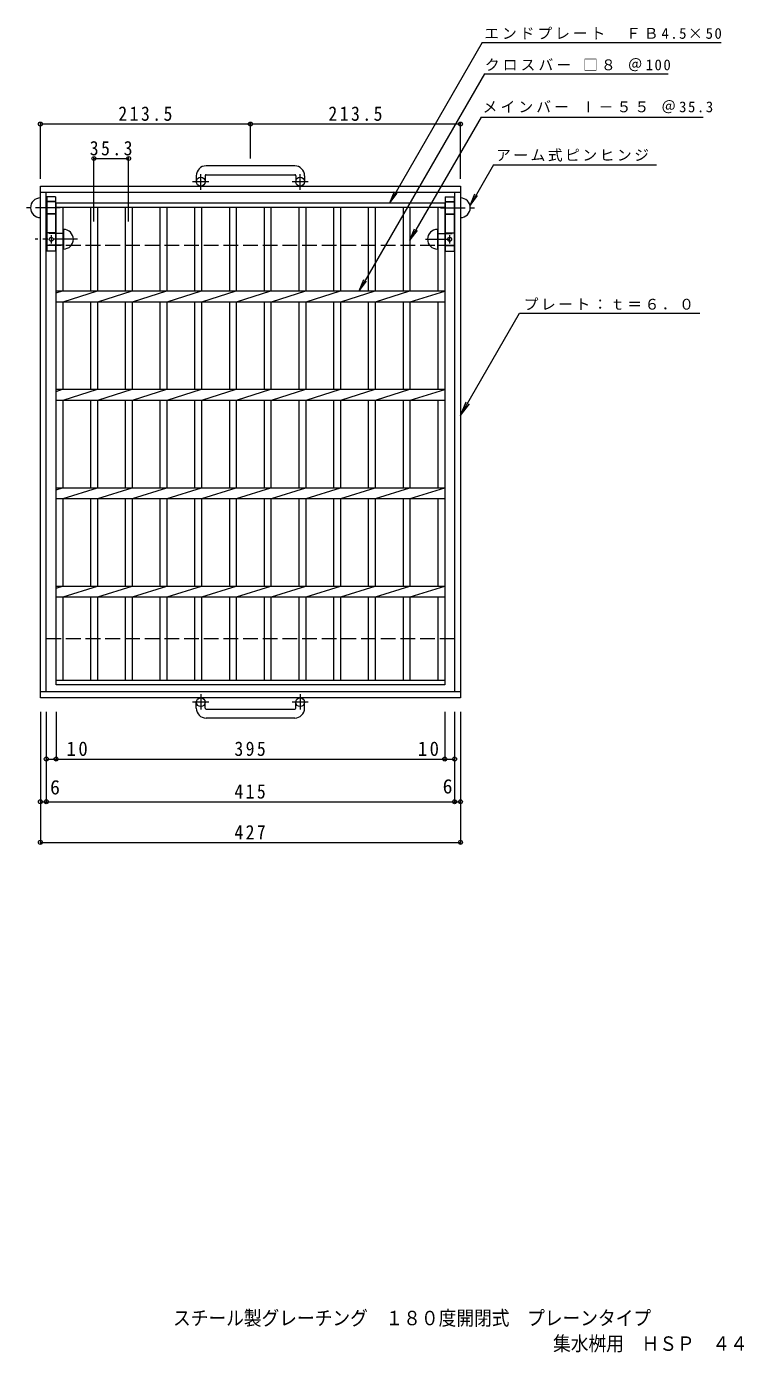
# Model space of a CAD drawing. Units: millimetres, scale not verified. Extents: x -575 to 866, y -688 to 660.
# Drawn here: x -575 to 145, y -688 to 660 of the extents above; entities that cross this region are included whole.
import ezdxf
from ezdxf.enums import TextEntityAlignment as Align

# ---------------------------------------------------------------- set-up
doc = ezdxf.new("R2010")
doc.units = ezdxf.units.MM
doc.header["$LTSCALE"] = 5
doc.header["$PDMODE"] = 32
doc.header["$PDSIZE"] = 4
doc.linetypes.add('CHAIN1', pattern=[8, 5, -1, 1, -1])
doc.linetypes.add('DASHED3', pattern=[4, 3, -1])
for name, color, linetype, lineweight in [('B-1', 2, 'Continuous', 9), ('B-2', 3, 'Continuous', 9), ('B-4', 7, 'Continuous', 9), ('B-5', 7, 'Continuous', 9), ('B-8', 3, 'Continuous', 9)]:
    doc.layers.add(name, color=color, linetype=linetype, lineweight=lineweight)
doc.layers.add('F-5_F-5ﾚｲﾔ', color=2, linetype='Continuous')
doc.styles.add('ＭＳ ゴシック', font='')
doc.styles.get('ＭＳ ゴシック').set_extended_font_data('MS Gothic')

msp = doc.modelspace()

# ---------------------------------------------------------------- linework, layer by layer
at = {"layer": 'B-1'}
for p, q in [((-302.514, 518.408), (-392.514, 518.408)), ((-402.514, 508.408), (-402.514, 502.307)), ((-393.514, 508.408), (-393.514, 502.307)), ((-392.514, 509.407), (-302.513, 509.407)), ((-301.514, 508.408), (-301.514, 502.307)), ((-292.514, 508.408), (-292.514, 502.307)), ((-561.014, 497.807), (-134.014, 497.807)), ((-561.014, -22.193), (-561.014, 497.807)), ((-561.014, 491.807), (-134.014, 491.807)), ((-555.013, -16.193), (-555.013, 491.807)), ((-140.014, 491.807), (-140.014, -16.193)), ((-134.014, 497.807), (-134.014, -22.193)), ((-134.014, -16.193), (-561.014, -16.193)), ((-134.014, -22.193), (-561.014, -22.193)), ((-402.514, -32.793), (-402.514, -26.693)), ((-393.514, -32.793), (-393.514, -26.693)), ((-301.514, -32.793), (-301.514, -26.693)), ((-292.514, -32.793), (-292.514, -26.693)), ((-392.514, -33.793), (-302.513, -33.793)), ((-302.514, -42.793), (-392.514, -42.793))]:
    msp.add_line(p, q, dxfattribs=at)
at = {"layer": 'B-1', "linetype": 'CHAIN1'}
for p, q in [((-389.851, 502.307), (-406.258, 502.307)), ((-398.014, 494.2), (-398.014, 509.797)), ((-288.851, 502.307), (-305.258, 502.307)), ((-297.014, 494.2), (-297.014, 509.797)), ((-389.851, -26.693), (-406.258, -26.693)), ((-398.014, -18.585), (-398.014, -34.183)), ((-288.851, -26.693), (-305.258, -26.693)), ((-297.014, -18.585), (-297.014, -34.183))]:
    msp.add_line(p, q, dxfattribs=at)
at = {"layer": 'B-1', "linetype": 'DASHED3'}
for p, q in [((-555.013, 437.807), (-140.014, 437.807)), ((-140.014, 37.807), (-555.013, 37.807))]:
    msp.add_line(p, q, dxfattribs=at)
at = {"layer": 'B-1'}
for centre in [(-398.014, 502.307), (-297.014, 502.307), (-398.014, -26.693), (-297.014, -26.693)]:
    msp.add_circle(centre, 4.5, dxfattribs=at)
for centre, radius, start, end in [((-392.514, 508.408), 10, 90, 180), ((-302.514, 508.408), 10, 0, 90), ((-392.514, 508.408), 1, 90, 180), ((-302.513, 508.408), 1, 0, 90), ((-392.514, -32.793), 10, 180, 270), ((-392.514, -32.793), 1, 180, 270), ((-302.514, -32.793), 10, 270, 0), ((-302.513, -32.793), 1, 270, 0)]:
    msp.add_arc(centre, radius, start, end, dxfattribs=at)
at = {"layer": 'B-2'}
for p, q in [((-545.013, 480.807), (-150.013, 480.807)), ((-545.013, -9.193), (-545.013, 480.807)), ((-545.013, 476.307), (-150.013, 476.307)), ((-538.013, 391.308), (-538.013, 476.307)), ((-510.113, 476.307), (-510.113, 391.308)), ((-503.113, 476.307), (-503.113, 391.308)), ((-474.813, 476.307), (-474.813, 391.308)), ((-467.813, 476.307), (-467.813, 391.308)), ((-439.513, 476.307), (-439.513, 391.308)), ((-432.513, 476.307), (-432.513, 391.308)), ((-404.213, 476.307), (-404.213, 391.308)), ((-397.213, 476.307), (-397.213, 391.308)), ((-368.913, 476.307), (-368.913, 391.308)), ((-361.913, 476.307), (-361.913, 391.308)), ((-333.613, 476.307), (-333.613, 391.308)), ((-326.613, 476.307), (-326.613, 391.308)), ((-298.313, 476.307), (-298.313, 391.308)), ((-291.313, 476.307), (-291.313, 391.308)), ((-263.012, 476.307), (-263.012, 391.308)), ((-256.012, 476.307), (-256.012, 391.308)), ((-227.712, 476.307), (-227.712, 391.308)), ((-220.712, 476.307), (-220.712, 391.308)), ((-192.412, 476.307), (-192.412, 391.308)), ((-185.412, 476.307), (-185.412, 391.308)), ((-157.014, 476.307), (-157.014, 391.308)), ((-150.013, 480.807), (-150.013, -9.193)), ((-545.013, 389.227), (-538.413, 391.308)), ((-545.013, 391.308), (-150.013, 391.308)), ((-538.013, 380.308), (-503.113, 391.308)), ((-502.713, 380.308), (-467.813, 391.308)), ((-467.413, 380.308), (-432.513, 391.308)), ((-432.113, 380.308), (-397.213, 391.308)), ((-396.813, 380.308), (-361.913, 391.308)), ((-361.513, 380.308), (-326.613, 391.308)), ((-326.213, 380.308), (-291.313, 391.308)), ((-290.913, 380.308), (-256.013, 391.308)), ((-255.613, 380.308), (-220.713, 391.308)), ((-220.312, 380.308), (-185.412, 391.308)), ((-185.012, 380.308), (-150.013, 391.181)), ((-545.013, 380.308), (-150.013, 380.308)), ((-538.013, 291.307), (-538.013, 380.308)), ((-510.113, 380.308), (-510.113, 291.307)), ((-503.113, 380.308), (-503.113, 291.307)), ((-474.813, 380.308), (-474.813, 291.307)), ((-467.813, 380.308), (-467.813, 291.307)), ((-439.513, 380.308), (-439.513, 291.307)), ((-432.513, 380.308), (-432.513, 291.307)), ((-404.213, 380.308), (-404.213, 291.307)), ((-397.213, 380.308), (-397.213, 291.307)), ((-368.913, 380.308), (-368.913, 291.307)), ((-361.913, 380.308), (-361.913, 291.307)), ((-333.613, 380.308), (-333.613, 291.307)), ((-326.613, 380.308), (-326.613, 291.307)), ((-298.313, 380.308), (-298.313, 291.307)), ((-291.313, 380.308), (-291.313, 291.307)), ((-263.012, 380.308), (-263.012, 291.307)), ((-256.012, 380.308), (-256.012, 291.307)), ((-227.712, 380.308), (-227.712, 291.307)), ((-220.712, 380.308), (-220.712, 291.307)), ((-192.412, 380.308), (-192.412, 291.307)), ((-185.412, 380.308), (-185.412, 291.307)), ((-157.014, 380.308), (-157.014, 291.307)), ((-545.013, 289.227), (-538.413, 291.308)), ((-545.013, 291.308), (-150.013, 291.308)), ((-538.013, 280.308), (-503.113, 291.308)), ((-502.713, 280.308), (-467.813, 291.308)), ((-467.413, 280.308), (-432.513, 291.308)), ((-432.113, 280.308), (-397.213, 291.308)), ((-396.813, 280.308), (-361.913, 291.308)), ((-361.513, 280.308), (-326.613, 291.308)), ((-326.213, 280.308), (-291.313, 291.308)), ((-290.913, 280.308), (-256.013, 291.308)), ((-255.613, 280.308), (-220.713, 291.308)), ((-220.312, 280.308), (-185.412, 291.308)), ((-185.012, 280.308), (-150.013, 291.181)), ((-545.013, 280.308), (-150.013, 280.308)), ((-538.013, 191.307), (-538.013, 280.308)), ((-510.113, 280.308), (-510.113, 191.307)), ((-503.113, 280.308), (-503.113, 191.307)), ((-474.813, 280.308), (-474.813, 191.307)), ((-467.813, 280.308), (-467.813, 191.307)), ((-439.513, 280.308), (-439.513, 191.307)), ((-432.513, 280.308), (-432.513, 191.307)), ((-404.213, 280.308), (-404.213, 191.307)), ((-397.213, 280.308), (-397.213, 191.307)), ((-368.913, 280.308), (-368.913, 191.307)), ((-361.913, 280.308), (-361.913, 191.307)), ((-333.613, 280.308), (-333.613, 191.307)), ((-326.613, 280.308), (-326.613, 191.307)), ((-298.313, 280.308), (-298.313, 191.307)), ((-291.313, 280.308), (-291.313, 191.307)), ((-263.012, 280.308), (-263.012, 191.307)), ((-256.012, 280.308), (-256.012, 191.307)), ((-227.712, 280.308), (-227.712, 191.307)), ((-220.712, 280.308), (-220.712, 191.307)), ((-192.412, 280.308), (-192.412, 191.307)), ((-185.412, 280.308), (-185.412, 191.307)), ((-157.014, 280.308), (-157.014, 191.307)), ((-545.013, 189.227), (-538.413, 191.308)), ((-545.013, 191.308), (-150.013, 191.308)), ((-538.013, 180.308), (-503.113, 191.308)), ((-502.713, 180.308), (-467.813, 191.308)), ((-467.413, 180.308), (-432.513, 191.308)), ((-432.113, 180.308), (-397.213, 191.308)), ((-396.813, 180.308), (-361.913, 191.308)), ((-361.513, 180.308), (-326.613, 191.308)), ((-326.213, 180.308), (-291.313, 191.308)), ((-290.913, 180.308), (-256.013, 191.308)), ((-255.613, 180.308), (-220.713, 191.308)), ((-220.312, 180.308), (-185.412, 191.308)), ((-185.012, 180.308), (-150.013, 191.181)), ((-545.013, 180.308), (-150.013, 180.308)), ((-538.013, 91.307), (-538.013, 180.308)), ((-510.113, 180.308), (-510.113, 91.307)), ((-503.113, 180.308), (-503.113, 91.307)), ((-474.813, 180.308), (-474.813, 91.307)), ((-467.813, 180.308), (-467.813, 91.307)), ((-439.513, 180.308), (-439.513, 91.307)), ((-432.513, 180.308), (-432.513, 91.307)), ((-404.213, 180.308), (-404.213, 91.307)), ((-397.213, 180.308), (-397.213, 91.307)), ((-368.913, 180.308), (-368.913, 91.307)), ((-361.913, 180.308), (-361.913, 91.307)), ((-333.613, 180.308), (-333.613, 91.307)), ((-326.613, 180.308), (-326.613, 91.307)), ((-298.313, 180.308), (-298.313, 91.307)), ((-291.313, 180.308), (-291.313, 91.307)), ((-263.012, 180.308), (-263.012, 91.307)), ((-256.012, 180.308), (-256.012, 91.307)), ((-227.712, 180.308), (-227.712, 91.307)), ((-220.712, 180.308), (-220.712, 91.307)), ((-192.412, 180.308), (-192.412, 91.307)), ((-185.412, 180.308), (-185.412, 91.307)), ((-157.014, 180.308), (-157.014, 91.307)), ((-545.013, 89.227), (-538.413, 91.308)), ((-545.013, 91.307), (-150.013, 91.307)), ((-538.013, 80.307), (-503.113, 91.308)), ((-502.713, 80.307), (-467.813, 91.308)), ((-467.413, 80.307), (-432.513, 91.308)), ((-432.113, 80.307), (-397.213, 91.308)), ((-396.813, 80.307), (-361.913, 91.308)), ((-361.513, 80.307), (-326.613, 91.308)), ((-326.213, 80.307), (-291.313, 91.308)), ((-290.913, 80.307), (-256.013, 91.308)), ((-255.613, 80.307), (-220.713, 91.308)), ((-220.312, 80.307), (-185.412, 91.308)), ((-185.012, 80.307), (-150.013, 91.181)), ((-545.013, 80.307), (-150.013, 80.307)), ((-538.013, -4.693), (-538.013, 80.307)), ((-510.113, 80.307), (-510.113, -4.693)), ((-503.113, 80.307), (-503.113, -4.693)), ((-474.813, 80.307), (-474.813, -4.693)), ((-467.813, 80.307), (-467.813, -4.693)), ((-439.513, 80.307), (-439.513, -4.693)), ((-432.513, 80.307), (-432.513, -4.693)), ((-404.213, 80.307), (-404.213, -4.693)), ((-397.213, 80.307), (-397.213, -4.693)), ((-368.913, 80.307), (-368.913, -4.693)), ((-361.913, 80.307), (-361.913, -4.693)), ((-333.613, 80.307), (-333.613, -4.693)), ((-326.613, 80.307), (-326.613, -4.693)), ((-298.313, 80.307), (-298.313, -4.693)), ((-291.313, 80.307), (-291.313, -4.693)), ((-263.012, 80.307), (-263.012, -4.693)), ((-256.012, 80.307), (-256.012, -4.693)), ((-227.712, 80.307), (-227.712, -4.693)), ((-220.712, 80.307), (-220.712, -4.693)), ((-192.412, 80.307), (-192.412, -4.693)), ((-185.412, 80.307), (-185.412, -4.693)), ((-157.014, 80.307), (-157.014, -4.693)), ((-150.013, -4.693), (-545.013, -4.693)), ((-150.013, -9.193), (-545.013, -9.193))]:
    msp.add_line(p, q, dxfattribs=at)
at = {"layer": 'B-4'}
for p, q in [((-561.014, 505.307), (-561.014, 562.461)), ((-561.014, 560.961), (-289.014, 560.961)), ((-347.514, 525.908), (-347.514, 562.461)), ((-289.014, 560.961), (-134.014, 560.961)), ((-134.014, 505.307), (-134.014, 562.461)), ((-506.613, 461.774), (-506.613, 527.364)), ((-506.613, 525.864), (-471.313, 525.864)), ((-471.313, 461.774), (-471.313, 527.364)), ((-561.014, -36.483), (-561.014, -170.656)), ((-555.013, -36.483), (-555.013, -129.341)), ((-545.014, -36.483), (-545.014, -85.975)), ((-150.014, -36.483), (-150.014, -85.975)), ((-140.014, -36.483), (-140.014, -129.341)), ((-134.014, -36.483), (-134.014, -170.656)), ((-555.013, -84.475), (-542.514, -84.475)), ((-542.514, -84.475), (-152.514, -84.475)), ((-152.514, -84.475), (-140.014, -84.475)), ((-561.014, -169.156), (-134.014, -169.156))]:
    msp.add_line(p, q, dxfattribs=at)
msp.add_lwpolyline([(-561.014, -127.841), (-555.013, -127.841), (-140.014, -127.841), (-134.014, -127.841)], dxfattribs=at)
for p in [(-561.014, 560.961), (-347.514, 560.961), (-134.014, 560.961), (-506.613, 525.864), (-471.313, 525.864), (-555.013, -84.475), (-545.014, -84.475), (-150.014, -84.475), (-140.014, -84.475), (-561.014, -127.841), (-555.013, -127.841), (-140.014, -127.841), (-134.014, -127.841), (-561.014, -169.156), (-134.014, -169.156)]:
    msp.add_point(p, dxfattribs=at)
at = {"layer": 'B-5'}
for p, q in [((-112.109, 643.659), (130.916, 643.659)), ((-109.732, 611.869), (77.095, 611.869)), ((-113.162, 567.959), (112.515, 567.959)), ((-100.534, 519.484), (65.279, 519.484)), ((-205.863, 480.807), (-198.265, 490.734)), ((-124.324, 478.279), (-116.714, 488.196)), ((-185.412, 442.818), (-177.802, 452.735)), ((-237.073, 391.308), (-229.464, 401.225)), ((-134.014, 264.728), (-74.014, 368.651)), ((-74.014, 368.651), (109.241, 368.651)), ((-134.014, 264.728), (-128.273, 278.586)), ((-134.014, 264.728), (-124.882, 276.628))]:
    msp.add_line(p, q, dxfattribs=at)
for points in [[(-112.109, 643.659), (-205.863, 480.807), (-201.093, 492.362)], [(-109.732, 611.869), (-237.073, 391.308), (-232.29, 402.856)], [(-113.162, 567.959), (-185.412, 442.818), (-180.628, 454.367)], [(-100.534, 519.484), (-124.324, 478.279), (-119.54, 489.828)]]:
    msp.add_lwpolyline(points, dxfattribs=at)
at = {"layer": 'B-8'}
for p, q in [((-545.514, 486.807), (-545.514, 431.807)), ((-149.514, 486.807), (-149.514, 431.807)), ((-554.514, 481.807), (-555.013, 481.807)), ((-140.513, 481.807), (-140.014, 481.807)), ((-554.514, 469.807), (-555.013, 469.807)), ((-140.513, 469.807), (-140.014, 469.807)), ((-537.514, 453.807), (-537.514, 433.807)), ((-157.513, 453.807), (-157.513, 433.807)), ((-545.514, 431.807), (-554.514, 431.807)), ((-149.514, 431.807), (-140.514, 431.807))]:
    msp.add_line(p, q, dxfattribs=at)
at = {"layer": 'B-8', "linetype": 'CHAIN1'}
for p, q in [((-540.854, 475.807), (-575.106, 475.807)), ((-154.173, 475.807), (-119.921, 475.807)), ((-550.014, 447.817), (-550.014, 439.636)), ((-145.013, 447.817), (-145.013, 439.636)), ((-523.445, 443.807), (-566.254, 443.807)), ((-169.582, 443.807), (-140.014, 443.807))]:
    msp.add_line(p, q, dxfattribs=at)
at = {"layer": 'B-8', "linetype": 'DASHED3'}
for p, q in [((-545.514, 482.307), (-554.514, 482.307)), ((-545.514, 481.807), (-554.514, 481.807)), ((-149.513, 482.307), (-140.513, 482.307)), ((-149.513, 481.807), (-140.513, 481.807)), ((-545.514, 469.807), (-554.514, 469.807)), ((-545.514, 469.307), (-554.514, 469.307)), ((-149.513, 469.807), (-140.513, 469.807)), ((-149.513, 469.307), (-140.513, 469.307)), ((-545.514, 450.307), (-554.514, 450.307)), ((-537.514, 449.807), (-554.514, 449.807)), ((-157.513, 449.807), (-140.514, 449.807)), ((-149.513, 450.307), (-140.513, 450.307)), ((-537.514, 437.807), (-554.514, 437.807)), ((-545.514, 437.307), (-554.514, 437.307)), ((-157.513, 437.807), (-140.514, 437.807)), ((-149.513, 437.307), (-140.513, 437.307))]:
    msp.add_line(p, q, dxfattribs=at)
at = {"layer": 'B-8'}
for points in [[(-545.514, 486.807), (-554.514, 486.807), (-554.514, 431.807)], [(-149.514, 486.807), (-140.514, 486.807), (-140.514, 431.807)]]:
    msp.add_lwpolyline(points, dxfattribs=at)
for centre in [(-550.014, 443.807), (-145.013, 443.807)]:
    msp.add_circle(centre, 2, dxfattribs=at)
for centre, start, end in [((-561.014, 475.807), 90, 270), ((-134.014, 475.807), 270, 90), ((-537.514, 443.807), 270, 90), ((-157.513, 443.807), 90, 270)]:
    msp.add_arc(centre, 10, start, end, dxfattribs=at)

# ---------------------------------------------------------------- texts
at = {"layer": 'B-4', "color": 2, "style": 'ＭＳ ゴシック'}
for p in [(-551.129, -124.814), (-152.118, -123.835)]:
    msp.add_text('6', height=14.66, dxfattribs=at).set_placement(p, align=Align.BOTTOM_LEFT)
at = {"layer": 'B-4', "color": 2, "char_height": 14.66, "attachment_point": 7, "style": 'ＭＳ ゴシック'}
for s, insert in [('\\T1.28;\\W0.9;213.5', (-481.764, 563.961)), ('\\T1.28;\\W0.9;213.5', (-268.264, 563.961)), ('\\T1.28;\\W0.9;35.3', (-510.838, 528.864)), ('\\T1.27;\\W0.95;10', (-534.428, -81.475)), ('\\T1.27;\\W0.9;395', (-363.764, -81.475)), ('\\T1.27;\\W0.95;10', (-177.414, -81.475)), ('\\T1.27;\\W0.9;415', (-363.764, -124.841)), ('\\T1.27;\\W0.9;427', (-363.764, -166.156))]:
    msp.add_mtext(s, dxfattribs=dict(at, insert=insert))
at = {"layer": 'B-5', "char_height": 11, "attachment_point": 7, "style": 'ＭＳ ゴシック'}
for s, insert in [('\\T1.2;エンドプレート\u3000ＦＢ4.5×50', (-109.803, 646.901)), ('\\T1.21;クロスバー\\~□８\\~＠100', (-109.211, 614.54)), ('\\T1.21;メインバー\\~Ⅰ－５５\\~＠35.3', (-111.47, 571.855)), ('\\T1.17;アーム式ピンヒンジ', (-97.904, 522.596)), ('\\T1.17;プレート：ｔ＝６．０', (-69.752, 371.764))]:
    msp.add_mtext(s, dxfattribs=dict(at, insert=insert))
at = {"layer": 'F-5_F-5ﾚｲﾔ', "style": 'ＭＳ ゴシック', "width": 0.9}
for s, p in [('スチール製グレーチング\u3000１８０度開閉式\u3000プレーンタイプ', (-426.188, -664.293)), ('集水桝用\u3000ＨＳＰ\u3000４４５５', (-39.905, -690.26))]:
    msp.add_text(s, height=14.66, dxfattribs=at).set_placement(p, align=Align.BOTTOM_LEFT)

doc.saveas('drawing.dxf')
